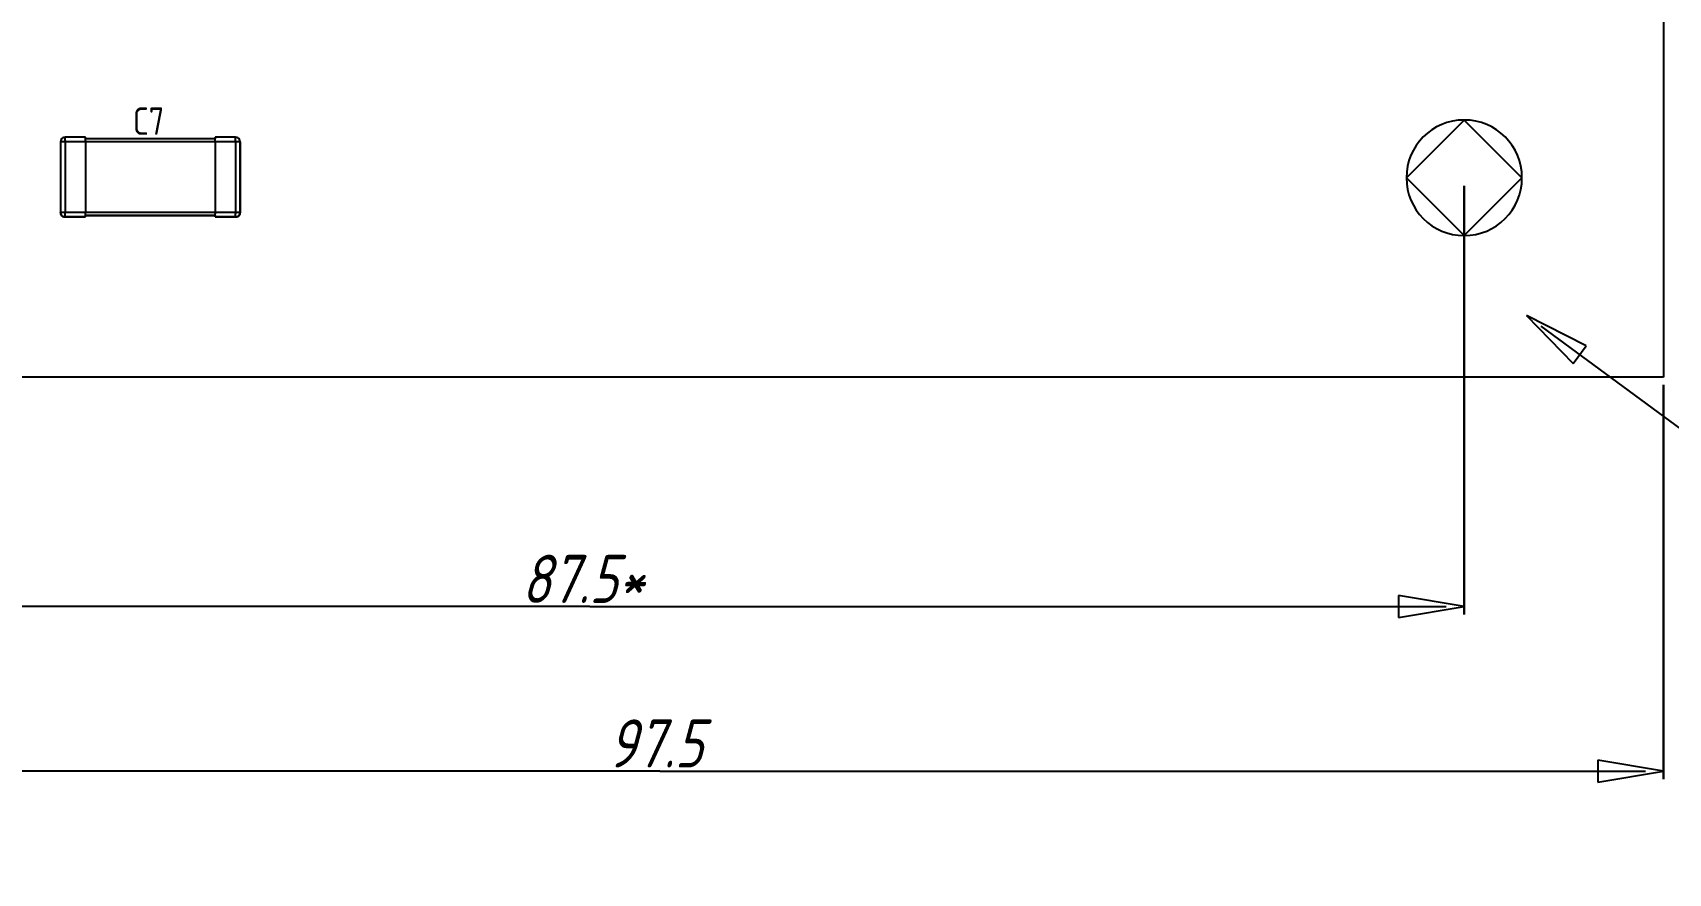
# Model space of a CAD drawing. Header units: inches. Extents: x 0 to 840, y -594 to 0.
# Drawn here: x 232.8 to 314.9, y -414.3 to -372.1 of the extents above; entities that cross this region are included whole.
import ezdxf

# ---------------------------------------------------------------- set-up
doc = ezdxf.new("R2010")
doc.units = ezdxf.units.IN
doc.header["$MEASUREMENT"] = 0
doc.styles.add('GOST type A0', font='', dxfattribs={"oblique": 15, "height": 5})
doc.styles.add('GOST type A1', font='', dxfattribs={"height": 3.704167})
doc.styles.get('GOST type A0').set_extended_font_data('GOST type A')
doc.styles.get('GOST type A1').set_extended_font_data('GOST type A', italic=True)

msp = doc.modelspace()

# ---------------------------------------------------------------- linework, layer by layer
at = {"color": 18, "true_color": 0x000000}
for p, q in [((314.646, -244.354), (314.646, -389.354)), ((304.646, -376.454), (301.746, -379.354)), ((307.546, -379.354), (304.646, -376.454)), ((234.26, -377.434), (234.238, -377.488)), ((234.26, -377.434), (234.238, -377.488)), ((234.26, -377.434), (234.238, -377.488)), ((234.26, -377.434), (234.238, -377.488)), ((234.296, -377.388), (234.26, -377.434)), ((234.296, -377.388), (234.26, -377.434)), ((234.296, -377.388), (234.26, -377.434)), ((234.296, -377.388), (234.26, -377.434)), ((234.342, -377.352), (234.296, -377.388)), ((234.342, -377.352), (234.296, -377.388)), ((234.342, -377.352), (234.296, -377.388)), ((234.342, -377.352), (234.296, -377.388)), ((234.396, -377.33), (234.342, -377.352)), ((234.396, -377.33), (234.342, -377.352)), ((234.396, -377.33), (234.342, -377.352)), ((234.396, -377.33), (234.342, -377.352)), ((234.456, -377.322), (234.396, -377.33)), ((234.456, -377.322), (234.396, -377.33)), ((234.456, -377.322), (234.396, -377.33)), ((234.456, -377.322), (234.396, -377.33)), ((235.48, -377.322), (234.456, -377.322)), ((235.48, -377.322), (234.456, -377.322)), ((234.456, -377.33), (234.456, -377.322)), ((235.48, -377.322), (234.456, -377.322)), ((235.48, -377.322), (234.456, -377.322)), ((234.456, -377.33), (234.456, -377.322)), ((234.456, -377.352), (234.456, -377.33)), ((234.456, -377.352), (234.456, -377.33)), ((234.456, -377.388), (234.456, -377.352)), ((234.456, -377.388), (234.456, -377.352)), ((234.456, -377.434), (234.456, -377.388)), ((234.456, -377.434), (234.456, -377.388)), ((234.456, -377.488), (234.456, -377.434)), ((234.456, -377.488), (234.456, -377.434)), ((235.48, -377.396), (235.48, -377.322)), ((235.48, -377.33), (235.48, -377.322)), ((235.48, -377.396), (235.48, -377.322)), ((235.48, -377.33), (235.48, -377.322)), ((235.48, -377.352), (235.48, -377.33)), ((235.48, -377.352), (235.48, -377.33)), ((235.48, -377.388), (235.48, -377.352)), ((235.48, -377.388), (235.48, -377.352)), ((235.48, -377.434), (235.48, -377.388)), ((235.48, -377.434), (235.48, -377.388)), ((241.98, -377.396), (235.48, -377.396)), ((241.98, -377.396), (235.48, -377.396)), ((241.98, -377.396), (235.48, -377.396)), ((241.98, -377.396), (235.48, -377.396)), ((235.48, -377.488), (235.48, -377.434)), ((235.48, -377.488), (235.48, -377.434)), ((243.006, -377.322), (241.98, -377.322)), ((241.98, -377.322), (241.98, -377.33)), ((243.006, -377.322), (241.98, -377.322)), ((241.98, -377.322), (241.98, -377.33)), ((243.006, -377.322), (241.98, -377.322)), ((241.98, -377.322), (241.98, -377.33)), ((243.006, -377.322), (241.98, -377.322)), ((241.98, -377.322), (241.98, -377.33)), ((241.98, -377.33), (241.98, -377.396)), ((241.98, -377.352), (241.98, -377.33)), ((241.98, -377.33), (241.98, -377.396)), ((241.98, -377.352), (241.98, -377.33)), ((241.98, -377.388), (241.98, -377.352)), ((241.98, -377.388), (241.98, -377.352)), ((241.98, -377.434), (241.98, -377.388)), ((241.98, -377.434), (241.98, -377.388)), ((241.98, -377.488), (241.98, -377.434)), ((241.98, -377.488), (241.98, -377.434)), ((243.064, -377.33), (243.006, -377.322)), ((243.064, -377.33), (243.006, -377.322)), ((243.006, -377.322), (243.006, -377.33)), ((243.064, -377.33), (243.006, -377.322)), ((243.064, -377.33), (243.006, -377.322)), ((243.006, -377.322), (243.006, -377.33)), ((243.006, -377.352), (243.006, -377.33)), ((243.006, -377.352), (243.006, -377.33)), ((243.006, -377.388), (243.006, -377.352)), ((243.006, -377.388), (243.006, -377.352)), ((243.006, -377.434), (243.006, -377.388)), ((243.006, -377.434), (243.006, -377.388)), ((243.006, -377.488), (243.006, -377.434)), ((243.006, -377.488), (243.006, -377.434)), ((243.118, -377.352), (243.064, -377.33)), ((243.118, -377.352), (243.064, -377.33)), ((243.118, -377.352), (243.064, -377.33)), ((243.118, -377.352), (243.064, -377.33)), ((243.164, -377.388), (243.118, -377.352)), ((243.164, -377.388), (243.118, -377.352)), ((243.164, -377.388), (243.118, -377.352)), ((243.164, -377.388), (243.118, -377.352)), ((243.2, -377.434), (243.164, -377.388)), ((243.2, -377.434), (243.164, -377.388)), ((243.2, -377.434), (243.164, -377.388)), ((243.2, -377.434), (243.164, -377.388)), ((243.222, -377.488), (243.2, -377.434)), ((243.222, -377.488), (243.2, -377.434)), ((243.222, -377.488), (243.2, -377.434)), ((243.222, -377.488), (243.2, -377.434)), ((234.238, -377.488), (234.23, -377.546)), ((234.238, -377.488), (234.23, -377.546)), ((234.238, -377.488), (234.23, -377.546)), ((234.238, -377.488), (234.23, -377.546)), ((234.23, -377.546), (234.23, -381.096)), ((234.23, -377.546), (234.23, -381.096)), ((234.238, -377.546), (234.23, -377.546)), ((234.23, -377.546), (234.23, -381.096)), ((234.23, -377.546), (234.23, -381.096)), ((234.238, -377.546), (234.23, -377.546)), ((234.26, -377.546), (234.238, -377.546)), ((234.26, -377.546), (234.238, -377.546)), ((234.296, -377.546), (234.26, -377.546)), ((234.296, -377.546), (234.26, -377.546)), ((234.342, -377.546), (234.296, -377.546)), ((234.342, -377.546), (234.296, -377.546)), ((234.396, -377.546), (234.342, -377.546)), ((234.396, -377.546), (234.342, -377.546)), ((234.456, -377.546), (234.396, -377.546)), ((234.456, -377.546), (234.396, -377.546)), ((234.456, -377.488), (234.456, -377.546)), ((234.456, -377.488), (234.456, -377.546)), ((235.48, -377.546), (234.456, -377.546)), ((234.456, -377.546), (234.456, -381.096)), ((235.48, -377.546), (234.456, -377.546)), ((234.456, -377.546), (234.456, -381.096)), ((235.48, -377.488), (235.48, -377.546)), ((235.48, -377.488), (235.48, -377.546)), ((235.48, -377.546), (235.48, -381.096)), ((241.98, -377.546), (235.48, -377.546)), ((235.48, -377.546), (235.48, -381.096)), ((241.98, -377.546), (235.48, -377.546)), ((241.98, -377.546), (241.98, -377.488)), ((241.98, -377.546), (241.98, -377.488)), ((241.98, -377.546), (241.98, -381.096)), ((243.006, -377.546), (241.98, -377.546)), ((241.98, -377.546), (241.98, -381.096)), ((243.006, -377.546), (241.98, -377.546)), ((243.006, -377.546), (243.006, -377.488)), ((243.006, -377.546), (243.006, -377.488)), ((243.064, -377.546), (243.006, -377.546)), ((243.006, -377.546), (243.006, -381.096)), ((243.064, -377.546), (243.006, -377.546)), ((243.006, -377.546), (243.006, -381.096)), ((243.118, -377.546), (243.064, -377.546)), ((243.118, -377.546), (243.064, -377.546)), ((243.164, -377.546), (243.118, -377.546)), ((243.164, -377.546), (243.118, -377.546)), ((243.2, -377.546), (243.164, -377.546)), ((243.2, -377.546), (243.164, -377.546)), ((243.222, -377.546), (243.2, -377.546)), ((243.222, -377.546), (243.2, -377.546)), ((243.23, -377.546), (243.222, -377.488)), ((243.23, -377.546), (243.222, -377.488)), ((243.23, -377.546), (243.222, -377.488)), ((243.23, -377.546), (243.222, -377.488)), ((243.23, -377.546), (243.222, -377.546)), ((243.23, -377.546), (243.222, -377.546)), ((243.23, -381.096), (243.23, -377.546)), ((243.23, -377.546), (243.23, -381.096)), ((243.23, -381.096), (243.23, -377.546)), ((243.23, -377.546), (243.23, -381.096)), ((301.746, -379.354), (304.646, -382.254)), ((304.646, -382.254), (307.546, -379.354)), ((304.646, -379.754), (304.646, -401.276)), ((304.646, -401.276), (304.646, -379.754)), ((234.23, -381.096), (234.238, -381.156)), ((234.238, -381.156), (234.23, -381.096)), ((234.238, -381.096), (234.23, -381.096)), ((234.23, -381.096), (234.238, -381.156)), ((234.238, -381.156), (234.23, -381.096)), ((234.238, -381.096), (234.23, -381.096)), ((234.26, -381.096), (234.238, -381.096)), ((234.26, -381.096), (234.238, -381.096)), ((234.238, -381.156), (234.26, -381.21)), ((234.26, -381.21), (234.238, -381.156)), ((234.238, -381.156), (234.26, -381.21)), ((234.26, -381.21), (234.238, -381.156)), ((234.296, -381.096), (234.26, -381.096)), ((234.296, -381.096), (234.26, -381.096)), ((234.26, -381.21), (234.296, -381.256)), ((234.296, -381.256), (234.26, -381.21)), ((234.26, -381.21), (234.296, -381.256)), ((234.296, -381.256), (234.26, -381.21)), ((234.342, -381.096), (234.296, -381.096)), ((234.342, -381.096), (234.296, -381.096)), ((234.296, -381.256), (234.342, -381.292)), ((234.342, -381.292), (234.296, -381.256)), ((234.296, -381.256), (234.342, -381.292)), ((234.342, -381.292), (234.296, -381.256)), ((234.396, -381.096), (234.342, -381.096)), ((234.396, -381.096), (234.342, -381.096)), ((234.342, -381.292), (234.396, -381.314)), ((234.396, -381.314), (234.342, -381.292)), ((234.342, -381.292), (234.396, -381.314)), ((234.396, -381.314), (234.342, -381.292)), ((234.456, -381.096), (234.396, -381.096)), ((234.456, -381.096), (234.396, -381.096)), ((234.396, -381.314), (234.456, -381.322)), ((234.456, -381.322), (234.396, -381.314)), ((234.396, -381.314), (234.456, -381.322)), ((234.456, -381.322), (234.396, -381.314)), ((234.456, -381.156), (234.456, -381.096)), ((235.48, -381.096), (234.456, -381.096)), ((234.456, -381.156), (234.456, -381.096)), ((235.48, -381.096), (234.456, -381.096)), ((234.456, -381.21), (234.456, -381.156)), ((234.456, -381.21), (234.456, -381.156)), ((234.456, -381.256), (234.456, -381.21)), ((234.456, -381.256), (234.456, -381.21)), ((234.456, -381.292), (234.456, -381.256)), ((234.456, -381.292), (234.456, -381.256)), ((234.456, -381.314), (234.456, -381.292)), ((234.456, -381.314), (234.456, -381.292)), ((234.456, -381.314), (234.456, -381.322)), ((234.456, -381.314), (234.456, -381.322)), ((234.456, -381.322), (235.48, -381.322)), ((235.48, -381.322), (234.456, -381.322)), ((234.456, -381.322), (235.48, -381.322)), ((235.48, -381.322), (234.456, -381.322)), ((235.48, -381.156), (235.48, -381.096)), ((241.98, -381.096), (235.48, -381.096)), ((235.48, -381.156), (235.48, -381.096)), ((241.98, -381.096), (235.48, -381.096)), ((235.48, -381.21), (235.48, -381.156)), ((235.48, -381.21), (235.48, -381.156)), ((235.48, -381.256), (235.48, -381.21)), ((235.48, -381.256), (235.48, -381.21)), ((235.48, -381.314), (235.48, -381.246)), ((235.48, -381.246), (241.98, -381.246)), ((241.98, -381.246), (235.48, -381.246)), ((235.48, -381.314), (235.48, -381.246)), ((235.48, -381.246), (241.98, -381.246)), ((241.98, -381.246), (235.48, -381.246)), ((235.48, -381.292), (235.48, -381.256)), ((235.48, -381.292), (235.48, -381.256)), ((235.48, -381.314), (235.48, -381.292)), ((235.48, -381.314), (235.48, -381.292)), ((235.48, -381.322), (235.48, -381.314)), ((235.48, -381.314), (235.48, -381.322)), ((235.48, -381.322), (235.48, -381.314)), ((235.48, -381.314), (235.48, -381.322)), ((241.98, -381.096), (241.98, -381.156)), ((243.006, -381.096), (241.98, -381.096)), ((241.98, -381.096), (241.98, -381.156)), ((243.006, -381.096), (241.98, -381.096)), ((241.98, -381.21), (241.98, -381.156)), ((241.98, -381.21), (241.98, -381.156)), ((241.98, -381.256), (241.98, -381.21)), ((241.98, -381.256), (241.98, -381.21)), ((241.98, -381.246), (241.98, -381.322)), ((241.98, -381.246), (241.98, -381.322)), ((241.98, -381.292), (241.98, -381.256)), ((241.98, -381.292), (241.98, -381.256)), ((241.98, -381.314), (241.98, -381.292)), ((241.98, -381.314), (241.98, -381.292)), ((241.98, -381.322), (241.98, -381.314)), ((241.98, -381.322), (241.98, -381.314)), ((241.98, -381.322), (243.006, -381.322)), ((243.006, -381.322), (241.98, -381.322)), ((241.98, -381.322), (243.006, -381.322)), ((243.006, -381.322), (241.98, -381.322)), ((243.064, -381.096), (243.006, -381.096)), ((243.006, -381.096), (243.006, -381.156)), ((243.064, -381.096), (243.006, -381.096)), ((243.006, -381.096), (243.006, -381.156)), ((243.006, -381.21), (243.006, -381.156)), ((243.006, -381.21), (243.006, -381.156)), ((243.006, -381.256), (243.006, -381.21)), ((243.006, -381.256), (243.006, -381.21)), ((243.006, -381.292), (243.006, -381.256)), ((243.006, -381.292), (243.006, -381.256)), ((243.006, -381.314), (243.006, -381.292)), ((243.006, -381.314), (243.006, -381.292)), ((243.006, -381.322), (243.064, -381.314)), ((243.064, -381.314), (243.006, -381.322)), ((243.006, -381.322), (243.006, -381.314)), ((243.006, -381.322), (243.064, -381.314)), ((243.064, -381.314), (243.006, -381.322)), ((243.006, -381.322), (243.006, -381.314)), ((243.118, -381.096), (243.064, -381.096)), ((243.118, -381.096), (243.064, -381.096)), ((243.064, -381.314), (243.118, -381.292)), ((243.118, -381.292), (243.064, -381.314)), ((243.064, -381.314), (243.118, -381.292)), ((243.118, -381.292), (243.064, -381.314)), ((243.164, -381.096), (243.118, -381.096)), ((243.164, -381.096), (243.118, -381.096)), ((243.118, -381.292), (243.164, -381.256)), ((243.164, -381.256), (243.118, -381.292)), ((243.118, -381.292), (243.164, -381.256)), ((243.164, -381.256), (243.118, -381.292)), ((243.2, -381.096), (243.164, -381.096)), ((243.2, -381.096), (243.164, -381.096)), ((243.164, -381.256), (243.2, -381.21)), ((243.2, -381.21), (243.164, -381.256)), ((243.164, -381.256), (243.2, -381.21)), ((243.2, -381.21), (243.164, -381.256)), ((243.222, -381.096), (243.2, -381.096)), ((243.222, -381.096), (243.2, -381.096)), ((243.2, -381.21), (243.222, -381.156)), ((243.222, -381.156), (243.2, -381.21)), ((243.2, -381.21), (243.222, -381.156)), ((243.222, -381.156), (243.2, -381.21)), ((243.222, -381.156), (243.23, -381.096)), ((243.23, -381.096), (243.222, -381.156)), ((243.23, -381.096), (243.222, -381.096)), ((243.222, -381.156), (243.23, -381.096)), ((243.23, -381.096), (243.222, -381.156)), ((243.23, -381.096), (243.222, -381.096)), ((307.776, -386.268), (310.107, -388.668)), ((310.759, -387.783), (307.776, -386.268)), ((345.776, -414.268), (308.508, -386.807)), ((310.107, -388.668), (310.759, -387.783)), ((314.646, -389.354), (119.646, -389.354)), ((314.646, -389.754), (314.646, -409.537)), ((314.646, -409.537), (314.646, -389.754)), ((304.646, -400.876), (301.346, -400.326)), ((301.346, -400.326), (301.346, -401.426)), ((260.78, -400.876), (130.554, -400.876)), ((260.78, -400.876), (303.738, -400.876)), ((301.346, -401.426), (304.646, -400.876)), ((314.646, -409.137), (311.346, -408.587)), ((311.346, -408.587), (311.346, -409.687)), ((264.288, -409.137), (120.558, -409.137)), ((264.288, -409.137), (313.738, -409.137)), ((311.346, -409.687), (314.646, -409.137))]:
    msp.add_line(p, q, dxfattribs=at)
for start, end in [(90, 180), (0, 90), (180, 270), (270, 0)]:
    msp.add_arc((304.646, -379.354), 2.9, start, end, dxfattribs=at)

# ---------------------------------------------------------------- texts
for s, height, style, p in [('C7', 1.3796, 'GOST type A0', (237.852, -377.199)), ('87.5*', 2.4143, 'GOST type A1', (257.343, -400.695)), ('97.5', 2.4143, 'GOST type A1', (261.666, -408.956))]:
    msp.add_text(s, height=height, dxfattribs=dict(at, style=style)).set_placement(p)

doc.saveas('drawing.dxf')
